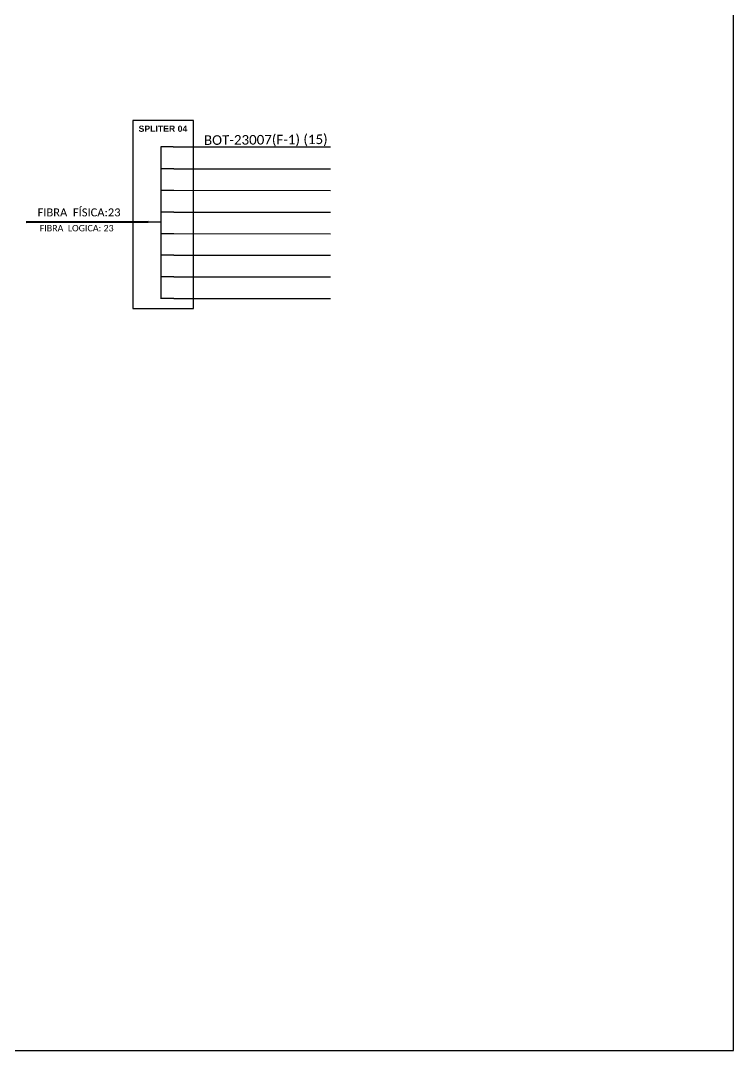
# Model space of a CAD drawing. Header units: metres. Extents: x -553 to 288, y 1114 to 1708.
# Drawn here: x 84.5 to 288, y 1114.4 to 1408.4 of the extents above; entities that cross this region are included whole.
import ezdxf

# ---------------------------------------------------------------- set-up
doc = ezdxf.new("R2010")
doc.units = ezdxf.units.M
doc.styles.get("Standard").update_dxf_attribs({"font": 'arial.ttf'})

msp = doc.modelspace()

# ---------------------------------------------------------------- linework, layer by layer
at = {"color": 7, "linetype": 'Continuous'}
for p, q in [((124.54, 1372.44), (124.54, 1329.02)), ((128.06, 1372.44), (124.54, 1372.44)), ((128.24, 1366.16), (124.72, 1366.16)), ((128.24, 1359.97), (124.72, 1359.97)), ((128.24, 1353.75), (124.72, 1353.75)), ((120.89, 1351.02), (124.53, 1351.02)), ((128.24, 1347.58), (124.72, 1347.58)), ((128.24, 1341.42), (124.72, 1341.42)), ((128.24, 1335.23), (124.72, 1335.23)), ((128.24, 1329.05), (124.72, 1329.05))]:
    msp.add_line(p, q, dxfattribs=at)
at = {"color": 10, "linetype": 'Continuous'}
for p, q in [((128.06, 1372.44), (173, 1372.43)), ((128.24, 1366.16), (173, 1366.15)), ((128.24, 1359.98), (173, 1359.97)), ((128.24, 1353.76), (173, 1353.75)), ((128.24, 1347.6), (173, 1347.58)), ((128.24, 1341.43), (173, 1341.42)), ((128.24, 1335.24), (173, 1335.23)), ((128.23, 1329.05), (173, 1329.04))]:
    msp.add_line(p, q, dxfattribs=at)
at = {"color": 1, "linetype": 'Continuous', "lineweight": 60}
msp.add_line((120.89, 1351.02), (86.11, 1350.91), dxfattribs=at)
at = {"color": 7}
for points in [[(-552.97, 1114.37), (288.03, 1114.37), (288.03, 1708.37), (-552.97, 1708.37)], [(116.57, 1326.23), (133.85, 1326.23), (133.85, 1379.89), (116.57, 1379.89)]]:
    msp.add_lwpolyline(points, close=True, dxfattribs=at)

# ---------------------------------------------------------------- texts
at = {"attachment_point": 5}
for s, insert, char_height, width in [('{\\fArial|b1|i0|c0|p34;\\C1;SPLITER 04}', (125.13, 1377.56), 1.7753, 17.28), ('{\\fCalibri|b0|i0|c0|p34;\\C7;FIBRA  FÍSICA:23}', (101.18, 1353.66), 2.2859, 34.56), ('{\\fCalibri|b0|i0|c0|p34;\\C7;FIBRA  LOGICA: 23}', (100.49, 1349.17), 1.8289, 34.56)]:
    msp.add_mtext(s, dxfattribs=dict(at, insert=insert, char_height=char_height, width=width))
at = {"insert": (154.51, 1374.14), "char_height": 2.7432, "width": 66.7441, "attachment_point": 5, "rotation": 0.4195}
msp.add_mtext('{\\fCalibri|b0|i0|c0|p34;\\C1;BOT-23007(F-1) (15)}', dxfattribs=at)

doc.saveas('drawing.dxf')
